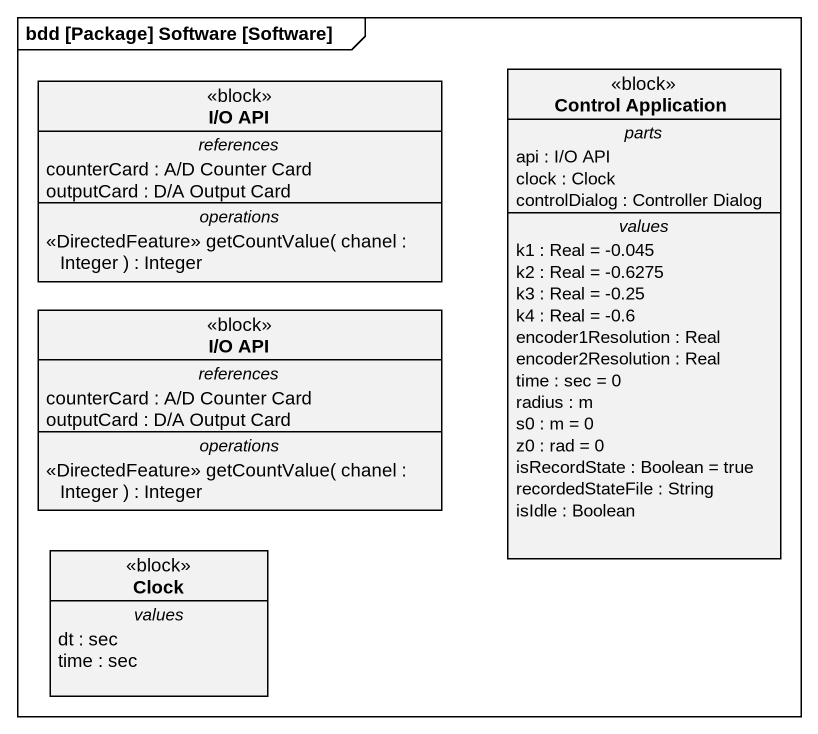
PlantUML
@startuml
mainframe bdd [Package] Software [Software]
hide circle
hide empty members
class "I/O API" as I_O_API <<block>> {
  -- references --
  counterCard : A/D Counter Card
  outputCard : D/A Output Card
  -- operations --
  <<DirectedFeature>> getCountValue( chanel : Integer ) : Integer
}
class "Control Application" as Control_Application <<block>> {
  -- parts --
  api : I/O API
  clock : Clock
  controlDialog : Controller Dialog
  -- values --
  k1 : Real = -0.045
  k2 : Real = -0.6275
  k3 : Real = -0.25
  k4 : Real = -0.6
  encoder1Resolution : Real
  encoder2Resolution : Real
  time : sec = 0
  radius : m
  s0 : m = 0
  z0 : rad = 0
  isRecordState : Boolean = true
  recordedStateFile : String
  isIdle : Boolean
}
class "I/O API" as I_O_API_2 <<block>> {
  -- references --
  counterCard : A/D Counter Card
  outputCard : D/A Output Card
  -- operations --
  <<DirectedFeature>> getCountValue( chanel : Integer ) : Integer
}
class Clock <<block>> {
  -- values --
  dt : sec
  time : sec
}
@enduml
